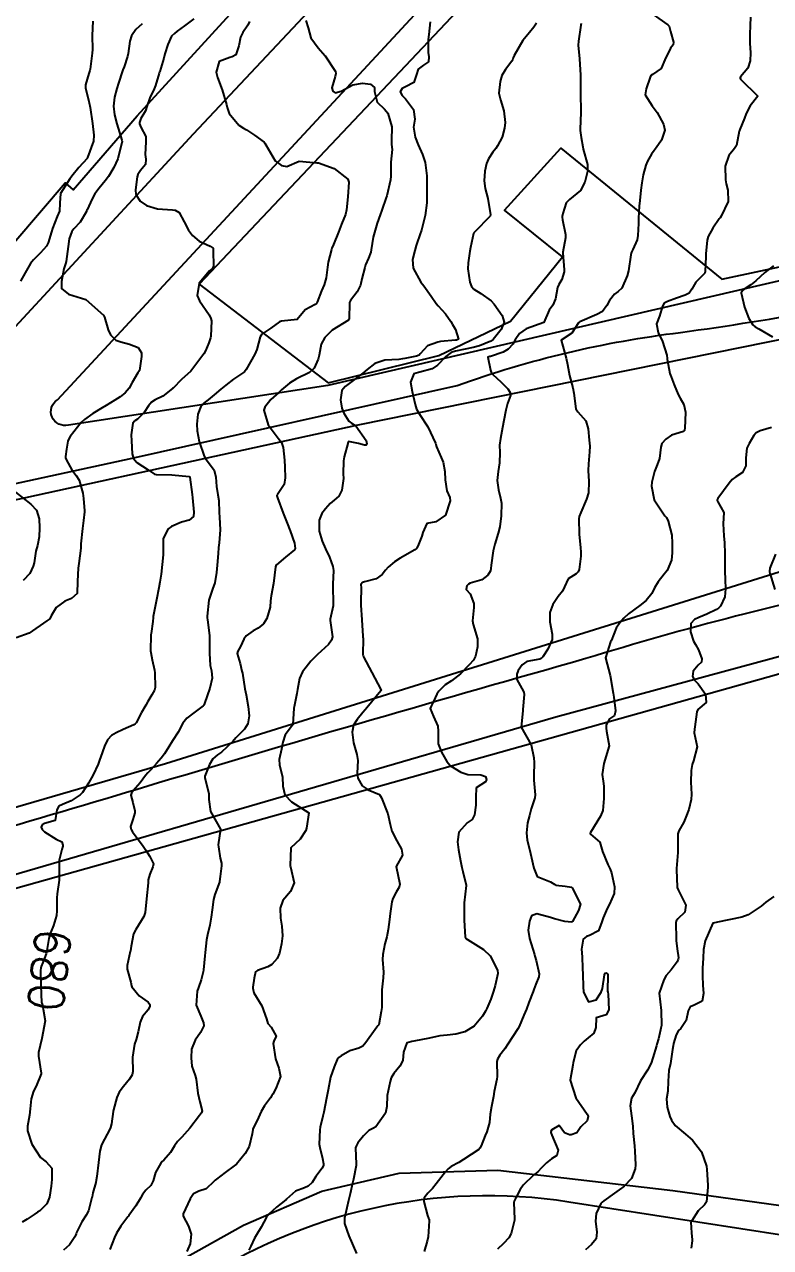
# Model space of a CAD drawing. Header units: metres. Extents: x 292545 to 299085, y 7450245 to 7463078.
# Drawn here: x 296044.1 to 296128.8, y 7457327.4 to 7457466.3 of the extents above; entities that cross this region are included whole.
import ezdxf
from ezdxf.enums import TextEntityAlignment as Align

# ---------------------------------------------------------------- set-up
doc = ezdxf.new("R2010")
doc.units = ezdxf.units.M
for name, color, linetype in [('Cotas', 45, 'Continuous'), ('Curvas de Nivel 1m', 11, 'Continuous'), ('Curvas de Nivel 5m', 15, 'Continuous'), ('Edificações', 30, 'Continuous'), ('Vias Primárias', 230, 'Continuous')]:
    doc.layers.add(name, color=color, linetype=linetype)
doc.styles.add('Style-STANDARD', font='STANDARD.shx')

msp = doc.modelspace()

# ---------------------------------------------------------------- linework, layer by layer
at = {"layer": 'Curvas de Nivel 1m', "flags": 128}
for points, elevation in [([(296057.48, 7457466.37), (296056.75, 7457465.73), (296056.26, 7457465.01), (296056.08, 7457464.39), (296055.9, 7457463.02), (296055.81, 7457462.65), (296055.43, 7457461.5), (296055.31, 7457461.14), (296055.27, 7457461.02), (296054.81, 7457459.62), (296054.62, 7457459.03), (296054.35, 7457458.06), (296054.25, 7457457.03), (296054.36, 7457456.03), (296054.62, 7457455.03), (296055.18, 7457453.17), (296055.2, 7457453.02), (296055.18, 7457452.89), (296054.74, 7457451.03), (296054.28, 7457450.04), (296053.65, 7457449.04), (296053.27, 7457448.53), (296052.59, 7457447.73), (296052.11, 7457447.06), (296051.82, 7457446.49), (296051.23, 7457445.25), (296051.18, 7457445.12), (296051.16, 7457445.07), (296050.44, 7457443.86), (296049.74, 7457443.08), (296049.5, 7457442.78), (296049.19, 7457441.95), (296049.07, 7457441.09), (296048.86, 7457439.4), (296048.77, 7457439.1), (296048.6, 7457438.55), (296048.34, 7457437.1), (296048.33, 7457436.3), (296049.12, 7457435.66), (296051.11, 7457435.07), (296053.09, 7457433.3), (296053.22, 7457433.05), (296053.64, 7457431.62), (296053.89, 7457431.04), (296054.49, 7457430.46), (296055.06, 7457430.27), (296056.05, 7457430.01), (296057.05, 7457429.62), (296057.43, 7457429), (296057.43, 7457428.61), (296057.17, 7457427), (296057.12, 7457426.89), (296057.01, 7457426.73), (296056.36, 7457425.64), (296056.01, 7457425.01), (296055.54, 7457424.46), (296054.98, 7457424.01), (296054.37, 7457423.63), (296053.41, 7457423.04), (296052.96, 7457422.77), (296051.9, 7457422.11), (296050.95, 7457421.43), (296050.55, 7457421.08), (296049.33, 7457419.5), (296049.1, 7457419.1), (296049.05, 7457418.97), (296048.91, 7457418.05), (296048.78, 7457417.22), (296048.78, 7457417.1), (296048.89, 7457416.82), (296049.51, 7457415.72), (296049.98, 7457415.08), (296050.32, 7457414.53), (296050.76, 7457413.07), (296050.84, 7457412.47), (296050.96, 7457411.07), (296050.96, 7457410.93), (296050.81, 7457409.96), (296050.7, 7457409.07), (296050.53, 7457407.32), (296050.52, 7457407.07), (296050.51, 7457406.82), (296050.31, 7457405.08), (296050.23, 7457404.56), (296050.16, 7457403.08), (296050.1, 7457401.69), (296049.48, 7457401.09), (296048.7, 7457400.8), (296047.73, 7457400.07), (296047.16, 7457399.12), (296046.99, 7457398.81), (296046.68, 7457398.55), (296044.66, 7457397.15), (296043.18, 7457396.64)], 681), ([(296051.87, 7457466.68), (296051.83, 7457465.06), (296051.84, 7457463.46), (296051.82, 7457463.06), (296051.57, 7457461.21), (296051.53, 7457461.07), (296051.51, 7457460.98), (296051.42, 7457460.72), (296051.04, 7457459.43), (296051.05, 7457459.07), (296051.38, 7457457.73), (296051.52, 7457457.21), (296051.54, 7457457.07), (296051.58, 7457456.86), (296051.86, 7457455.06), (296052, 7457453.73), (296051.98, 7457453.06), (296051.3, 7457451.2), (296051.26, 7457451.11), (296051.23, 7457451.07), (296050.3, 7457450.07), (296049.52, 7457449.09), (296049.41, 7457448.95), (296049.27, 7457448.79), (296048.21, 7457447.11), (296048.15, 7457446.02), (296048.09, 7457445.11), (296047.83, 7457444.5), (296047.32, 7457443.12), (296047.2, 7457442.74), (296046.8, 7457441.51), (296046.61, 7457441.13), (296045.95, 7457440.35), (296045.17, 7457439.57), (296044.95, 7457439.35), (296044.82, 7457439.14), (296044.22, 7457438.08), (296043.68, 7457437.16)], 682), ([(296069.68, 7457466.66), (296069.48, 7457466.22), (296068.92, 7457465.41), (296068.66, 7457464.86), (296068.45, 7457463.87), (296068.12, 7457462.87), (296067.71, 7457462.61), (296067.44, 7457462.57), (296066.22, 7457462.1), (296065.88, 7457460.9), (296066.04, 7457460.27), (296066.58, 7457458.89), (296067.05, 7457457.21), (296067.12, 7457456.88), (296067.36, 7457456.21), (296068.48, 7457454.86), (296069.01, 7457454.52), (296069.34, 7457454.34), (296070.23, 7457453.74), (296071.32, 7457452.93), (296071.41, 7457452.83), (296071.53, 7457452.62), (296072.59, 7457450.82), (296073.29, 7457450.28), (296073.91, 7457450.18), (296075.3, 7457450.78), (296077.3, 7457450.6), (296077.49, 7457450.57), (296079.29, 7457449.93), (296080.84, 7457448.72), (296080.96, 7457448.4), (296080.85, 7457446.72), (296080.7, 7457445.25), (296080.56, 7457444.72), (296080.12, 7457443.63), (296079.77, 7457442.73), (296079.19, 7457441.33), (296079.02, 7457440.91), (296078.97, 7457440.74), (296078.6, 7457439.3), (296078.51, 7457438.75), (296078.36, 7457437.53), (296078.13, 7457436.75), (296077.83, 7457436.05), (296077.37, 7457434.76), (296077.27, 7457434.6), (296077.11, 7457434.5), (296075.99, 7457433.89), (296075.08, 7457432.79), (296073.29, 7457432.6), (296073.08, 7457432.53), (296072.09, 7457431.81), (296071.07, 7457431.13), (296070.89, 7457430.83), (296070.5, 7457429.38), (296070.29, 7457428.84), (296069.29, 7457427.13), (296069.11, 7457426.86), (296069.01, 7457426.77), (296067.87, 7457426.01), (296067, 7457425.35), (296066.43, 7457424.89), (296065.65, 7457424.23), (296064.97, 7457423.68), (296064.54, 7457423.34), (296064.14, 7457422.92), (296063.81, 7457422.06), (296063.69, 7457420.92), (296063.73, 7457420.13), (296063.96, 7457418.92), (296064.53, 7457417.28), (296064.74, 7457416.91), (296064.89, 7457416.72), (296065.67, 7457415.68), (296065.85, 7457414.9), (296065.93, 7457413.82), (296066.09, 7457412.89), (296066.18, 7457412.23), (296066.23, 7457410.89), (296066.27, 7457410.34), (296066.33, 7457408.89), (296066.24, 7457407.43), (296066.17, 7457406.89), (296066.1, 7457406.23), (296065.99, 7457404.89), (296065.92, 7457404.07), (296065.74, 7457402.89), (296065.46, 7457402.16), (296065.05, 7457400.9), (296064.88, 7457399.1), (296064.88, 7457398.91), (296064.9, 7457398.68), (296065.13, 7457396.9), (296065.15, 7457395.41), (296065.12, 7457394.9), (296065.22, 7457393.5), (296065.37, 7457392.9), (296065.45, 7457392.04), (296065.18, 7457390.9), (296064.57, 7457389.17), (296064.48, 7457389), (296064.4, 7457388.91), (296063.35, 7457388.12), (296062.55, 7457387.53), (296062.09, 7457386.94), (296061.56, 7457385.91), (296060.95, 7457384.95), (296060.51, 7457384.27), (296060.01, 7457383.45), (296059.65, 7457382.97), (296059.11, 7457382.35), (296058.47, 7457381.65), (296058.14, 7457381.31), (296057.87, 7457380.99), (296057.26, 7457380.18), (296056.45, 7457379.24), (296056.27, 7457379), (296056.22, 7457378.78), (296056.43, 7457377.95), (296056.67, 7457377), (296056.66, 7457376.76), (296056.41, 7457376.02), (296056.18, 7457375.22), (296056.19, 7457375), (296056.24, 7457374.85), (296056.39, 7457374.59), (296057.59, 7457372.99), (296057.9, 7457372.52), (296058.36, 7457371.79), (296058.78, 7457370.98), (296058.7, 7457370.63), (296058.34, 7457369.81), (296058.15, 7457369.15), (296058.15, 7457368.98), (296058.15, 7457368.81), (296057.99, 7457366.98), (296057.84, 7457365.43), (296057.69, 7457364.99), (296056.76, 7457363.51), (296056.51, 7457363.01), (296056.24, 7457361.63), (296056.15, 7457361.1), (296056.13, 7457361.01), (296055.8, 7457359.42), (296055.8, 7457359.01), (296056.19, 7457357.54), (296056.29, 7457357.12), (296056.33, 7457357.01), (296057.16, 7457355.98), (296058.17, 7457355.25), (296058.35, 7457354.98), (296058.35, 7457354.79), (296058.15, 7457354.39), (296057.52, 7457353.61), (296057.25, 7457352.99), (296057.02, 7457351.89), (296056.79, 7457351), (296056.63, 7457350.48), (296056.39, 7457349.01), (296056.42, 7457347.36), (296056.36, 7457347.01), (296056.06, 7457346.5), (296055.38, 7457345.68), (296054.89, 7457345.02), (296054.63, 7457344.43), (296054.25, 7457343.03), (296054.21, 7457342.83), (296054, 7457341.43), (296053.91, 7457341.03), (296053.85, 7457340.89), (296052.89, 7457339.05), (296052.68, 7457338.33), (296052.52, 7457337.05), (296052.34, 7457335.47), (296052.28, 7457335.05), (296052.21, 7457334.76), (296051.9, 7457333.58), (296051.8, 7457333.16), (296051.78, 7457333.06), (296051.38, 7457331.57), (296051.14, 7457331.07), (296050.64, 7457330.3), (296050.04, 7457329.08), (296049.99, 7457328.94), (296049.85, 7457328.61), (296049.22, 7457327.7), (296048.56, 7457327.09)], 679), ([(296076.05, 7457466.77), (296076.32, 7457465.93), (296076.62, 7457464.77), (296077.45, 7457463.66), (296078.25, 7457462.75), (296079.42, 7457460.96), (296079.49, 7457460.74), (296079.41, 7457460.4), (296079.03, 7457459.11), (296079.12, 7457458.74), (296079.39, 7457458.54), (296080.07, 7457458.73), (296081.4, 7457459.43), (296082.49, 7457459.62), (296083.4, 7457459.51), (296083.85, 7457459.14), (296083.87, 7457458.68), (296084.18, 7457457.48), (296085, 7457456.67), (296085.37, 7457456.23), (296085.84, 7457454.66), (296085.8, 7457453.14), (296085.8, 7457452.66), (296085.85, 7457452.12), (296085.7, 7457450.66), (296085.7, 7457449.09), (296085.67, 7457448.66), (296085.25, 7457446.85), (296085.22, 7457446.71), (296085.2, 7457446.67), (296084.68, 7457445.23), (296084.49, 7457444.68), (296084.17, 7457443.73), (296083.85, 7457442.68), (296083.73, 7457442.15), (296083.5, 7457440.69), (296083.44, 7457440.43), (296083.17, 7457439.76), (296082.86, 7457438.99), (296082.76, 7457438.69), (296082.44, 7457437.4), (296082.28, 7457436.7), (296081.91, 7457435.92), (296081.12, 7457434.95), (296081.01, 7457434.71), (296080.98, 7457432.82), (296080.93, 7457432.71), (296079.07, 7457431.6), (296078.64, 7457431.17), (296078.23, 7457430.75), (296077.79, 7457430.01), (296077.58, 7457428.75), (296077.48, 7457428.3), (296077.02, 7457427.28), (296076.48, 7457426.77), (296075.01, 7457426.06), (296074.22, 7457425.58), (296073.3, 7457424.81), (296073.15, 7457424.65), (296072.99, 7457424.51), (296072.1, 7457423.69), (296071.41, 7457422.83), (296071.31, 7457422.48), (296071.79, 7457420.82), (296072.93, 7457419.32), (296073.3, 7457418.81), (296073.48, 7457418.24), (296073.63, 7457416.8), (296073.67, 7457416.02), (296073.73, 7457414.8), (296073.62, 7457414.05), (296072.84, 7457412.92), (296072.8, 7457412.86), (296072.77, 7457412.81), (296072.78, 7457412.75), (296072.84, 7457412.55), (296073.49, 7457410.8), (296073.94, 7457409.67), (296074.3, 7457408.8), (296074.78, 7457407.39), (296074.84, 7457406.79), (296074.77, 7457406.62), (296073.76, 7457405.8), (296072.75, 7457404.94), (296072.66, 7457404.81), (296072.64, 7457404.7), (296072.4, 7457402.82), (296072.14, 7457401.39), (296072.07, 7457400.82), (296072, 7457400.13), (296071.64, 7457398.83), (296071.28, 7457398.23), (296070.67, 7457397.72), (296070.07, 7457397.44), (296069.29, 7457396.85), (296069.04, 7457396.47), (296068.64, 7457395.66), (296068.36, 7457395.14), (296068.29, 7457394.86), (296068.62, 7457393.73), (296068.82, 7457392.86), (296068.86, 7457392.61), (296069.16, 7457390.85), (296069.28, 7457390.15), (296069.51, 7457388.85), (296069.64, 7457387.76), (296069.49, 7457386.85), (296069.11, 7457386.28), (296068.53, 7457385.68), (296068.13, 7457385.26), (296067.79, 7457384.87), (296066.5, 7457383.66), (296066.05, 7457383.34), (296065.51, 7457382.9), (296065.13, 7457382.25), (296064.6, 7457380.91), (296064.59, 7457380.78), (296065.04, 7457378.9), (296065.05, 7457378.29), (296065.26, 7457376.9), (296066.39, 7457374.89), (296066.13, 7457373.13), (296066.15, 7457372.89), (296066.36, 7457371.62), (296066.49, 7457371.03), (296066.5, 7457370.89), (296066.48, 7457370.75), (296066.33, 7457369.52), (296066.27, 7457368.94), (296066.26, 7457368.89), (296065.74, 7457367.47), (296065.58, 7457366.9), (296065.44, 7457365.75), (296065.33, 7457364.9), (296065.16, 7457364.01), (296064.91, 7457362.9), (296064.8, 7457362.35), (296064.64, 7457360.91), (296064.61, 7457360.52), (296064.46, 7457358.91), (296064.43, 7457358.68), (296064.19, 7457357.79), (296063.89, 7457356.91), (296063.75, 7457356.49), (296063.63, 7457354.92), (296064.14, 7457353.68), (296064.46, 7457352.91), (296064.47, 7457352.56), (296064.12, 7457351.8), (296063.52, 7457350.92), (296063.1, 7457349.92), (296063.04, 7457348.93), (296063.14, 7457347.99), (296063.51, 7457346.92), (296063.63, 7457346.49), (296063.82, 7457344.91), (296064.03, 7457343.95), (296064.3, 7457342.91), (296064.24, 7457342.68), (296064.01, 7457342.38), (296062.91, 7457340.93), (296061.98, 7457339.91), (296061.48, 7457339.44), (296061.15, 7457338.95), (296060.72, 7457338.19), (296059.95, 7457337.32), (296059.75, 7457337.16), (296059.61, 7457336.96), (296059.01, 7457335.89), (296058.72, 7457334.97), (296058.47, 7457334.42), (296057.91, 7457333.89), (296057.51, 7457333.39), (296057.31, 7457333), (296056.76, 7457332.12), (296055.97, 7457331.01), (296055.93, 7457330.95), (296055.87, 7457330.87), (296055.08, 7457329.8), (296054.57, 7457329.02), (296054.34, 7457328.53), (296053.82, 7457327.15)], 678), ([(296090.17, 7457466.61), (296090.02, 7457465.16), (296089.94, 7457464.61), (296089.94, 7457463.11), (296090.03, 7457462.61), (296089.99, 7457462.05), (296089.43, 7457461.7), (296088.82, 7457461.23), (296088.62, 7457460.63), (296088.34, 7457459.7), (296087.4, 7457459.23), (296086.99, 7457459.05), (296086.78, 7457458.65), (296086.99, 7457458.25), (296087.39, 7457457.86), (296088.29, 7457456.63), (296088.44, 7457455.54), (296088.3, 7457454.63), (296088.47, 7457453.49), (296088.81, 7457452.63), (296089.31, 7457451.53), (296089.63, 7457450.61), (296089.8, 7457449.13), (296089.81, 7457448.61), (296089.82, 7457447.17), (296089.82, 7457446.61), (296089.81, 7457446.05), (296089.63, 7457444.61), (296089.21, 7457442.93), (296089.12, 7457442.7), (296089.1, 7457442.62), (296088.6, 7457441.21), (296088.43, 7457440.63), (296088.18, 7457439.61), (296088.24, 7457438.63), (296089.14, 7457437.05), (296089.45, 7457436.62), (296090.29, 7457435.44), (296090.88, 7457434.6), (296091.1, 7457434.33), (296091.92, 7457433.42), (296092.52, 7457432.58), (296092.71, 7457432.21), (296093.07, 7457431.66), (296093.41, 7457430.57), (296093.18, 7457430.45), (296093.06, 7457430.43), (296091.37, 7457430.28), (296091.06, 7457430.23), (296089.87, 7457429.79), (296089.04, 7457428.88), (296088.93, 7457428.73), (296088.62, 7457428.62), (296087.3, 7457428.37), (296087.03, 7457428.31), (296086.62, 7457428.24), (296085.03, 7457428.16), (296083.91, 7457427.8), (296083.02, 7457427.13), (296082.52, 7457426.7), (296081, 7457425.53), (296080.53, 7457425.19), (296080.14, 7457424.73), (296080.02, 7457423.68), (296080.16, 7457422.73), (296080.39, 7457422.15), (296080.95, 7457421.25), (296081.24, 7457421), (296081.73, 7457420.71), (296082.92, 7457419.04), (296083, 7457418.69), (296082.99, 7457418.62), (296082.91, 7457418.53), (296082.74, 7457418.52), (296082.04, 7457418.7), (296080.92, 7457418.95), (296080.85, 7457418.78), (296080.84, 7457418.72), (296080.43, 7457417.2), (296080.34, 7457416.73), (296080.32, 7457415.28), (296080.33, 7457414.73), (296080.17, 7457413.4), (296079.81, 7457412.73), (296079.29, 7457412.29), (296078.83, 7457411.9), (296078.29, 7457411.29), (296077.89, 7457410.75), (296077.58, 7457409.99), (296077.57, 7457408.75), (296077.91, 7457407.63), (296078.3, 7457406.74), (296078.76, 7457405.78), (296079.15, 7457404.74), (296079.2, 7457404.28), (296079.14, 7457402.74), (296079.13, 7457402.32), (296079.18, 7457400.74), (296079.16, 7457400.27), (296078.84, 7457398.74), (296078.83, 7457398.59), (296079.08, 7457396.74), (296079, 7457396.38), (296078.64, 7457395.87), (296077.39, 7457394.76), (296076.63, 7457393.98), (296076.09, 7457393.3), (296075.7, 7457392.78), (296075.36, 7457392.02), (296075.14, 7457390.78), (296075.06, 7457390.31), (296074.74, 7457388.79), (296074.72, 7457388.63), (296074.6, 7457386.79), (296074.58, 7457386.75), (296074.54, 7457386.7), (296073.72, 7457385.6), (296073.44, 7457384.8), (296073.32, 7457383.99), (296073.03, 7457382.8), (296073.07, 7457382.22), (296073.43, 7457380.8), (296073.46, 7457379.8), (296073.7, 7457378.8), (296074.43, 7457378), (296076.42, 7457376.77), (296076.15, 7457375.02), (296076.07, 7457374.77), (296075.41, 7457373.76), (296074.37, 7457372.79), (296074.28, 7457370.79), (296074.29, 7457370.73), (296074.34, 7457370.61), (296074.73, 7457368.79), (296074.31, 7457367.84), (296073.47, 7457366.8), (296073.16, 7457365.94), (296073.18, 7457364.81), (296073.33, 7457363.87), (296073.43, 7457362.8), (296073.32, 7457361.88), (296073.08, 7457360.81), (296072.82, 7457360.21), (296072.21, 7457359.52), (296071.77, 7457359.26), (296070.59, 7457358.84), (296070.36, 7457358.68), (296070.19, 7457357.99), (296070.06, 7457356.96), (296070.06, 7457356.84), (296070.18, 7457356.33), (296071.09, 7457354.83), (296071.6, 7457353.37), (296071.77, 7457352.82), (296072.13, 7457352.42), (296072.69, 7457351.38), (296072.43, 7457350.82), (296072.37, 7457350.55), (296072.63, 7457348.81), (296073.02, 7457347.75), (296073.2, 7457346.8), (296072.68, 7457345.45), (296072.31, 7457344.82), (296072.21, 7457344.65), (296072.04, 7457344.4), (296071.36, 7457343.49), (296071, 7457342.83), (296070.68, 7457342.16), (296070.06, 7457340.84), (296070.04, 7457340.79), (296069.98, 7457340.28), (296069.62, 7457338.85), (296069.17, 7457338.06), (296068.18, 7457336.87), (296067.94, 7457336.66), (296066.91, 7457335.9), (296065.93, 7457335.15), (296065.78, 7457335.04), (296065.64, 7457334.89), (296064.76, 7457334.05), (296063.91, 7457333.8), (296063.33, 7457333.49), (296062.92, 7457332.92), (296062.14, 7457331.2), (296062.14, 7457330.94), (296062.73, 7457329.8), (296063.04, 7457328.92), (296062.94, 7457327.82), (296062.54, 7457326.93)], 677), ([(296102.27, 7457466.46), (296101.96, 7457465.98), (296101.47, 7457465.4), (296100.72, 7457464.48), (296099.73, 7457462.78), (296099.62, 7457462.5), (296099.57, 7457462.37), (296099.44, 7457462.15), (296098.75, 7457461.18), (296098.32, 7457460.51), (296098.11, 7457459.81), (296097.99, 7457458.51), (296098.15, 7457457.74), (296098.55, 7457456.51), (296098.69, 7457455.17), (296098.62, 7457454.51), (296098.35, 7457453.5), (296097.83, 7457452.51), (296097.62, 7457452.21), (296097.31, 7457451.8), (296096.79, 7457451.04), (296096.56, 7457450.53), (296096.38, 7457449.63), (296096.31, 7457448.53), (296096.41, 7457447.68), (296096.71, 7457446.53), (296097.05, 7457444.7), (296096.99, 7457444.52), (296095.2, 7457442.72), (296095.14, 7457442.62), (296095.11, 7457442.55), (296094.77, 7457440.97), (296094.69, 7457440.55), (296094.49, 7457439.23), (296094.46, 7457438.56), (296094.67, 7457437.02), (296094.86, 7457436.55), (296095.13, 7457436.24), (296095.93, 7457435.73), (296097.11, 7457434.9), (296097.46, 7457434.52), (296098.35, 7457433.25), (296098.6, 7457432.5), (296098.23, 7457431.67), (296097.33, 7457430.53), (296097.19, 7457430.4), (296097.06, 7457430.32), (296095.79, 7457429.81), (296095.05, 7457429.63), (296094.17, 7457429.44), (296093.04, 7457429.19), (296092.58, 7457429.04), (296091.96, 7457428.59), (296091.02, 7457427.59), (296090.42, 7457427.2), (296089.01, 7457426.82), (296088.85, 7457426.79), (296088.34, 7457426.63), (296087.96, 7457425.67), (296088.14, 7457424.63), (296088.47, 7457423.13), (296088.63, 7457422.62), (296088.96, 7457422.04), (296089.9, 7457420.61), (296090.79, 7457418.73), (296090.83, 7457418.6), (296090.91, 7457418.33), (296091.42, 7457417.12), (296091.67, 7457416.59), (296091.84, 7457415.54), (296091.89, 7457414.58), (296092.09, 7457413.35), (296092.41, 7457412.58), (296092.47, 7457412.2), (296091.92, 7457410.58), (296090.82, 7457409.82), (296089.81, 7457409.61), (296089.35, 7457408.61), (296089.24, 7457408.17), (296088.78, 7457407.03), (296088.63, 7457406.77), (296088.44, 7457406.62), (296086.76, 7457405.67), (296086.15, 7457405.26), (296085.43, 7457404.66), (296085.11, 7457404.31), (296084.74, 7457403.83), (296084.06, 7457403.35), (296082.73, 7457402.98), (296082.51, 7457402.91), (296082.32, 7457402.7), (296082.35, 7457402.33), (296082.31, 7457400.7), (296082.33, 7457400.33), (296082.42, 7457398.69), (296082.53, 7457396.82), (296082.55, 7457396.69), (296082.56, 7457396.6), (296082.55, 7457394.69), (296082.57, 7457394.62), (296082.63, 7457394.48), (296083.57, 7457392.68), (296084.58, 7457390.76), (296084.63, 7457390.67), (296084.62, 7457390.64), (296084.58, 7457390.6), (296082.99, 7457388.69), (296082.8, 7457388.45), (296082.55, 7457388.14), (296081.89, 7457387.36), (296081.47, 7457386.71), (296081.32, 7457385.92), (296081.46, 7457384.71), (296081.84, 7457383.37), (296081.97, 7457382.71), (296081.9, 7457381.28), (296081.96, 7457380.71), (296082.45, 7457379.82), (296083.14, 7457379.38), (296084.44, 7457378.85), (296084.56, 7457378.67), (296084.66, 7457378.45), (296085.37, 7457376.66), (296085.63, 7457375.43), (296085.83, 7457374.66), (296086.38, 7457373.58), (296086.92, 7457372.64), (296087.05, 7457371.96), (296086.34, 7457370.65), (296086.72, 7457368.65), (296086.65, 7457368.31), (296086.31, 7457367.76), (296085.93, 7457367.03), (296085.83, 7457366.65), (296085.63, 7457365.31), (296085.55, 7457364.66), (296085.43, 7457363.49), (296085.27, 7457362.66), (296085.04, 7457361.86), (296084.79, 7457360.66), (296084.78, 7457360.11), (296084.89, 7457358.66), (296084.85, 7457358.01), (296084.7, 7457356.66), (296084.69, 7457356.15), (296084.7, 7457354.66), (296084.63, 7457354.18), (296084.34, 7457352.67), (296084.25, 7457352.55), (296084.13, 7457352.43), (296082.88, 7457350.69), (296082.55, 7457350.26), (296082.1, 7457350.03), (296081.07, 7457349.74), (296080.09, 7457349.17), (296079.83, 7457348.98), (296079.61, 7457348.73), (296079.27, 7457347.92), (296078.88, 7457346.74), (296078.59, 7457345.28), (296078.5, 7457344.74), (296078.43, 7457344.35), (296078.12, 7457342.75), (296078.01, 7457342.3), (296077.7, 7457341.05), (296077.66, 7457340.75), (296077.6, 7457339.12), (296077.64, 7457338.75), (296077.95, 7457337.49), (296078.09, 7457336.89), (296078.09, 7457336.75), (296077.94, 7457336.41), (296077.21, 7457335.47), (296076.79, 7457334.76), (296076.34, 7457334.34), (296075.91, 7457334.17), (296074.9, 7457333.79), (296073.89, 7457332.87), (296073.86, 7457332.83), (296073.8, 7457332.8), (296072.73, 7457331.96), (296071.88, 7457331.16), (296071.72, 7457330.98), (296071.62, 7457330.82), (296071.01, 7457329.68), (296070.45, 7457328.83), (296070.23, 7457328.45), (296069.83, 7457327.53), (296069.6, 7457327.07)], 676), ([(296115.5, 7457467.44), (296117.16, 7457466.28), (296117.32, 7457466.12), (296117.48, 7457465.5), (296117.82, 7457464.28), (296117.75, 7457463.98), (296117.46, 7457463.63), (296116.83, 7457462.29), (296116.41, 7457461.31), (296115.42, 7457460.62), (296115.23, 7457460.5), (296115.14, 7457460.31), (296114.72, 7457459), (296114.58, 7457458.32), (296115.37, 7457457.06), (296115.94, 7457456.3), (296116.66, 7457454.98), (296116.81, 7457454.3), (296116.46, 7457453.17), (296115.85, 7457452.3), (296115.62, 7457452), (296115.31, 7457451.57), (296114.84, 7457450.78), (296114.67, 7457450.32), (296114.38, 7457449.22), (296114.2, 7457448.32), (296114.1, 7457447.48), (296114, 7457446.32), (296113.91, 7457445.65), (296113.83, 7457444.32), (296113.83, 7457443.71), (296113.77, 7457442.32), (296113.68, 7457441.84), (296113.18, 7457440.73), (296113.05, 7457440.46), (296113.01, 7457440.33), (296112.98, 7457440.14), (296112.69, 7457438.34), (296112.55, 7457437.74), (296111.94, 7457436.35), (296111.51, 7457435.97), (296111.12, 7457435.69), (296110.53, 7457434.95), (296110.25, 7457434.37), (296109.75, 7457433.72), (296109.09, 7457433.36), (296107.18, 7457432.51), (296107.08, 7457432.46), (296107.05, 7457432.45), (296107.01, 7457432.41), (296106.26, 7457431.23), (296105.06, 7457430.43), (296105.64, 7457428.42), (296105.78, 7457427.67), (296105.99, 7457426.42), (296106.38, 7457425.03), (296106.51, 7457424.41), (296106.72, 7457422.66), (296106.86, 7457422.41), (296106.96, 7457422.3), (296107.84, 7457421.28), (296108.11, 7457420.39), (296108.23, 7457419.08), (296108.29, 7457418.39), (296108.28, 7457417.76), (296108.15, 7457416.39), (296108.12, 7457415.63), (296108.18, 7457414.39), (296108.14, 7457413.11), (296107.93, 7457412.39), (296107.29, 7457410.87), (296107.1, 7457410.41), (296107.06, 7457410.17), (296107.11, 7457408.41), (296107.23, 7457406.86), (296107.27, 7457406.41), (296107.27, 7457405.9), (296107.11, 7457404.41), (296107, 7457404.15), (296106.75, 7457403.89), (296105.84, 7457403.32), (296105.42, 7457402.42), (296105.2, 7457401.94), (296104.71, 7457401.33), (296104.11, 7457400.44), (296103.76, 7457399.51), (296103.77, 7457398.44), (296104.05, 7457397.05), (296104.03, 7457396.44), (296103.55, 7457395.35), (296102.96, 7457394.46), (296102.79, 7457394.29), (296102.63, 7457394.23), (296101.16, 7457393.94), (296100.62, 7457393.58), (296100.19, 7457392.91), (296100.02, 7457392.49), (296100.02, 7457391.91), (296100.59, 7457390.89), (296100.81, 7457390.48), (296100.85, 7457390.21), (296100.7, 7457388.48), (296100.69, 7457388.35), (296100.53, 7457386.48), (296101.64, 7457384.47), (296101.96, 7457383), (296101.97, 7457382.47), (296101.94, 7457380.99), (296101.94, 7457380.47), (296102.1, 7457378.81), (296102.08, 7457378.46), (296101.66, 7457377.23), (296101.44, 7457376.47), (296101.24, 7457375.64), (296101.1, 7457374.47), (296101.2, 7457373.66), (296101.5, 7457372.47), (296101.85, 7457370.97), (296101.94, 7457370.46), (296102.33, 7457369.54), (296103.85, 7457368.92), (296104.32, 7457368.61), (296104.45, 7457368.56), (296105.51, 7457368.42), (296106.22, 7457368.31), (296106.32, 7457368.23), (296107.23, 7457366.4), (296107.01, 7457365.68), (296106.34, 7457364.41), (296106.31, 7457364.38), (296106.27, 7457364.36), (296106.21, 7457364.35), (296105.47, 7457364.42), (296104.28, 7457364.72), (296103.86, 7457364.86), (296102.29, 7457365.27), (296101.68, 7457365.07), (296101.45, 7457364.47), (296101.29, 7457363.45), (296101.44, 7457362.47), (296102.01, 7457360.67), (296102.08, 7457360.46), (296102.22, 7457359.99), (296102.56, 7457358.46), (296102.53, 7457358.13), (296102.19, 7457357.29), (296101.96, 7457356.69), (296101.87, 7457356.46), (296101.4, 7457355.23), (296101.11, 7457354.47), (296100.83, 7457353.79), (296100.28, 7457352.48), (296100.13, 7457352.22), (296099, 7457350.5), (296098.64, 7457349.97), (296098.09, 7457349.23), (296097.82, 7457348.78), (296097.76, 7457348.51), (296097.78, 7457346.8), (296097.75, 7457346.51), (296097.45, 7457345.1), (296097.37, 7457344.52), (296097.14, 7457343.4), (296097.01, 7457342.52), (296096.93, 7457341.6), (296096.61, 7457340.52), (296096.43, 7457340.09), (296095.97, 7457338.93), (296095.83, 7457338.66), (296095.7, 7457338.53), (296093.95, 7457337.38), (296093.45, 7457337.06), (296092.57, 7457336.57), (296092.21, 7457336.31), (296091.94, 7457335.97), (296090.87, 7457334.6), (296090.43, 7457334.09), (296089.91, 7457333.55), (296089.5, 7457333.01), (296089.45, 7457332.61), (296089.88, 7457331.03), (296090, 7457330.73), (296090.05, 7457330.61), (296090.05, 7457330.43), (296089.94, 7457328.61), (296089.84, 7457328.12), (296089.51, 7457326.93)], 674), ([(296126.53, 7457467.14), (296126.52, 7457466.18), (296126.46, 7457465.19), (296126.46, 7457464.18), (296126.53, 7457463.09), (296126.5, 7457462.18), (296126.24, 7457461.36), (296125.41, 7457460.36), (296125.36, 7457460.24), (296125.37, 7457460.19), (296125.41, 7457460.1), (296127.39, 7457458.17), (296126.5, 7457457.05), (296126.06, 7457456.18), (296125.87, 7457455.68), (296125.34, 7457454.39), (296125.28, 7457454.25), (296125.27, 7457454.19), (296124.95, 7457452.57), (296124.73, 7457452.2), (296124.1, 7457451.42), (296123.66, 7457450.21), (296123.71, 7457448.65), (296123.8, 7457448.21), (296123.98, 7457447.5), (296124.02, 7457446.21), (296123.23, 7457444.53), (296123.09, 7457444.35), (296122.99, 7457444.22), (296122.27, 7457443.17), (296121.74, 7457442.23), (296121.62, 7457441.81), (296121.47, 7457440.24), (296121.46, 7457439.95), (296121.41, 7457438.24), (296121.35, 7457438.04), (296121.15, 7457437.84), (296120.35, 7457437.04), (296119.9, 7457436.25), (296119.58, 7457435.8), (296119.12, 7457435.55), (296118.16, 7457435.23), (296117.11, 7457434.85), (296116.76, 7457434.64), (296116.57, 7457434.3), (296116.22, 7457433.17), (296115.88, 7457432.3), (296116.05, 7457431.32), (296116.56, 7457430.3), (296117.04, 7457428.76), (296117.09, 7457428.35), (296117.1, 7457428.29), (296117.4, 7457426.67), (296117.53, 7457426.28), (296117.9, 7457425.37), (296118.33, 7457424.27), (296118.57, 7457423.85), (296118.97, 7457423.14), (296119.16, 7457422.26), (296119.1, 7457420.42), (296119.07, 7457420.27), (296119.04, 7457420.17), (296118.94, 7457420.09), (296117.57, 7457419.65), (296116.93, 7457419.22), (296116.5, 7457418.72), (296116.36, 7457418.3), (296116.2, 7457416.99), (296115.95, 7457416.3), (296115.65, 7457415.53), (296115.36, 7457414.31), (296115.3, 7457413.88), (296115.63, 7457412.3), (296116.83, 7457410.5), (296117, 7457410.29), (296117.21, 7457409.9), (296117.62, 7457408.28), (296117.66, 7457407.4), (296117.65, 7457406.28), (296117.58, 7457405.47), (296117.09, 7457404.29), (296116.94, 7457404.09), (296116.75, 7457403.86), (296116.05, 7457402.98), (296115.66, 7457402.3), (296115.35, 7457401.67), (296114.71, 7457400.88), (296113.97, 7457400.32), (296112.69, 7457399.36), (296112.17, 7457398.87), (296111.72, 7457398.35), (296111.31, 7457397.72), (296110.77, 7457396.36), (296110.72, 7457396.29), (296110.65, 7457396.2), (296110.1, 7457394.37), (296110.6, 7457392.36), (296110.95, 7457390.36), (296111.05, 7457389.88), (296111.21, 7457388.35), (296111.09, 7457387.82), (296110.55, 7457387.45), (296110.15, 7457386.75), (296110.17, 7457386.37), (296110.21, 7457386.05), (296110.51, 7457384.36), (296109.89, 7457382.37), (296109.72, 7457381.13), (296109.81, 7457380.37), (296109.89, 7457379.8), (296109.91, 7457378.37), (296109.77, 7457377.03), (296109.53, 7457376.37), (296108.39, 7457374.51), (296108.35, 7457374.44), (296108.34, 7457374.39), (296108.39, 7457374.34), (296109.45, 7457373.44), (296109.76, 7457372.37), (296110.35, 7457370.9), (296110.63, 7457370.36), (296110.76, 7457369.94), (296111.09, 7457368.35), (296111.08, 7457367.58), (296110.55, 7457366.37), (296110.29, 7457365.89), (296109.81, 7457364.85), (296109.68, 7457364.38), (296109.28, 7457363.36), (296108.26, 7457362.82), (296107.94, 7457362.71), (296107.55, 7457362.4), (296107.35, 7457361.28), (296107.43, 7457360.4), (296107.47, 7457359.13), (296107.5, 7457358.4), (296107.56, 7457357.03), (296107.6, 7457356.4), (296108.17, 7457355.3), (296109.02, 7457355.53), (296109.61, 7457356.38), (296109.76, 7457356.81), (296109.96, 7457358.37), (296110.04, 7457358.54), (296110.2, 7457358.57), (296110.33, 7457358.49), (296110.35, 7457358.37), (296110.33, 7457356.52), (296110.35, 7457356.37), (296110.38, 7457356.17), (296110.45, 7457354.37), (296110.15, 7457353.81), (296109.04, 7457353.48), (296108.99, 7457352.38), (296108.78, 7457351.73), (296108.12, 7457351.21), (296107.66, 7457350.84), (296107.23, 7457350.4), (296106.77, 7457349.73), (296106.43, 7457348.41), (296106.39, 7457348.09), (296106.06, 7457346.41), (296106.7, 7457344.4), (296108.01, 7457342.52), (296108.09, 7457342.39), (296108.13, 7457342.27), (296108.01, 7457341.76), (296107.3, 7457341.1), (296106.82, 7457340.4), (296106.2, 7457340.2), (296105.99, 7457340.19), (296105.44, 7457340.42), (296104.82, 7457341.25), (296104, 7457340.75), (296103.89, 7457340.55), (296103.88, 7457340.44), (296103.99, 7457340.16), (296104.7, 7457338.43), (296104.56, 7457337.83), (296103.95, 7457337.44), (296103.38, 7457337.02), (296102.84, 7457336.45), (296102.4, 7457335.99), (296101.93, 7457335.6), (296100.74, 7457334.48), (296100.41, 7457333.99), (296099.9, 7457333.01), (296099.73, 7457332.66), (296099.68, 7457332.49), (296099.77, 7457330.59), (296099.77, 7457330.49), (296099.38, 7457328.97), (296099.13, 7457328.5), (296098.51, 7457327.83), (296097.83, 7457327.18)], 673), ([(296129.16, 7457438.9), (296128.18, 7457438.15), (296127.14, 7457437.2), (296126.57, 7457436.74), (296125.71, 7457436.18), (296125.49, 7457435.82), (296125.85, 7457434.18), (296126.37, 7457432.89), (296126.82, 7457432.17), (296127.08, 7457431.96), (296127.51, 7457431.73), (296129.06, 7457430.84)], 672), ([(296128.95, 7457420.54), (296127.63, 7457420.16), (296127.18, 7457419.92), (296126.93, 7457419.63), (296126.4, 7457418.7), (296126.15, 7457418.18), (296126.01, 7457417.07), (296126.01, 7457416.18), (296125.65, 7457415.41), (296124.87, 7457414.93), (296124.45, 7457414.61), (296124.11, 7457414.2), (296122.85, 7457412.47), (296122.76, 7457412.31), (296122.77, 7457412.22), (296122.84, 7457412.1), (296123.51, 7457410.89), (296123.49, 7457410.21), (296123.45, 7457409.58), (296123.53, 7457408.21), (296123.58, 7457407.41), (296123.64, 7457406.21), (296123.65, 7457405.33), (296123.65, 7457404.21), (296123.68, 7457403.27), (296123.71, 7457402.21), (296123.62, 7457401.31), (296123.13, 7457400.22), (296122.91, 7457400), (296122.7, 7457399.87), (296121.6, 7457399.33), (296120.68, 7457398.95), (296120.19, 7457398.73), (296119.78, 7457398.25), (296119.73, 7457397.32), (296120.09, 7457396.25), (296120.29, 7457395.89), (296120.64, 7457395.26), (296121.01, 7457394.24), (296120.97, 7457393.89), (296120.62, 7457393.53), (296120.02, 7457392.84), (296119.96, 7457392.25), (296120.19, 7457391.84), (296120.59, 7457391.4), (296121.43, 7457390.23), (296121.53, 7457389.28), (296120.57, 7457388.49), (296120.47, 7457388.24), (296120.24, 7457386.54), (296120.18, 7457386.25), (296120.15, 7457385.86), (296120.51, 7457384.24), (296120.06, 7457382.68), (296119.93, 7457382.25), (296119.81, 7457381.58), (296119.76, 7457380.26), (296119.84, 7457378.87), (296119.83, 7457378.26), (296119.54, 7457377.14), (296119.19, 7457376.26), (296118.97, 7457375.7), (296118.4, 7457374.71), (296118.29, 7457374.37), (296118.28, 7457374.27), (296118.3, 7457372.34), (296118.3, 7457372.27), (296118.16, 7457370.45), (296118.16, 7457370.27), (296118.22, 7457368.37), (296118.23, 7457368.27), (296118.32, 7457368.01), (296119.21, 7457366.26), (296119.08, 7457365.46), (296118.28, 7457364.71), (296118.1, 7457364.45), (296118.06, 7457364.27), (296118.09, 7457362.43), (296118.11, 7457362.27), (296118.24, 7457361.3), (296118.36, 7457360.27), (296118.35, 7457360.14), (296118.22, 7457359.84), (296117.56, 7457358.93), (296116.99, 7457358.28), (296116.69, 7457357.79), (296116.18, 7457356.29), (296116.39, 7457354.3), (296116.44, 7457352.6), (296116.37, 7457352.3), (296116.32, 7457352.11), (296116.11, 7457351.07), (296115.93, 7457350.47), (296115.86, 7457350.3), (296115.46, 7457348.94), (296115.28, 7457348.31), (296114.87, 7457347.52), (296114.06, 7457346.32), (296113.4, 7457344.97), (296113.04, 7457344.33), (296112.9, 7457343.46), (296113.04, 7457342.33), (296113.18, 7457341.15), (296113.24, 7457340.33), (296113.37, 7457338.93), (296113.43, 7457338.33), (296113.49, 7457336.78), (296113.44, 7457336.32), (296113.04, 7457335.22), (296112.2, 7457334.34), (296112.03, 7457334.22), (296111.91, 7457334.12), (296111.1, 7457333.55), (296109.9, 7457332.68), (296109.72, 7457332.54), (296109.54, 7457332.37), (296109.03, 7457331.23), (296108.97, 7457330.38), (296109.1, 7457329.13), (296109.01, 7457328.38), (296108.5, 7457327.72), (296107.83, 7457327.12)], 672), ([(296043.11, 7457413.17), (296044.83, 7457411.83), (296045.5, 7457411.13), (296045.8, 7457410.15), (296045.85, 7457409.13), (296045.81, 7457408.11), (296045.6, 7457407.13), (296045.43, 7457406.47), (296045.21, 7457405.14), (296045.13, 7457404.76), (296044.74, 7457403.93), (296043.97, 7457403.15)], 682), ([(296129.37, 7457406.14), (296128.76, 7457404.55), (296128.71, 7457404.2), (296128.71, 7457404.15), (296128.75, 7457403.97), (296129.3, 7457402.14)], 671), ([(296129.2, 7457367.25), (296128.3, 7457366.6), (296127.75, 7457366.16), (296126.28, 7457365.17), (296125.57, 7457364.89), (296124.28, 7457364.64), (296123.91, 7457364.57), (296122.27, 7457364.22), (296121.41, 7457362.23), (296121.23, 7457361.24), (296121.18, 7457360.24), (296121.1, 7457359.13), (296121.09, 7457358.24), (296121.14, 7457357.18), (296121.23, 7457356.23), (296121.06, 7457355.35), (296120.16, 7457354.9), (296119.7, 7457354.71), (296119.47, 7457354.26), (296119.23, 7457353.17), (296118.63, 7457352.26), (296118.38, 7457352.02), (296118.12, 7457351.55), (296117.81, 7457350.57), (296117.76, 7457350.28), (296117.71, 7457349.89), (296117.47, 7457348.28), (296117.29, 7457347.5), (296117.2, 7457346.28), (296117.17, 7457345.16), (296117.01, 7457344.29), (296117.07, 7457343.33), (296117.39, 7457342.28), (296117.57, 7457341.84), (296118, 7457341.23), (296119.17, 7457340.26), (296119.98, 7457339.56), (296120.99, 7457338.24), (296121.54, 7457336.64), (296121.6, 7457336.23), (296121.7, 7457334.45), (296121.7, 7457334.23), (296121.55, 7457332.58), (296121.31, 7457332.24), (296120.59, 7457331.54), (296119.87, 7457330.4), (296119.81, 7457330.31), (296119.77, 7457330.25), (296119.86, 7457329.07), (296119.93, 7457328.25), (296119.93, 7457328.16), (296119.83, 7457327.3)], 671)]:
    msp.add_lwpolyline(points, dxfattribs=dict(at, elevation=elevation))
at = {"layer": 'Curvas de Nivel 5m', "flags": 128}
for points, elevation in [([(296063.34, 7457466.93), (296062.29, 7457466.14), (296061.47, 7457465.53), (296061.14, 7457465.28), (296060.83, 7457464.96), (296060.39, 7457464.03), (296060.07, 7457462.96), (296059.94, 7457462.46), (296059.49, 7457460.97), (296059.47, 7457460.92), (296059.42, 7457460.76), (296059, 7457459.38), (296058.84, 7457458.98), (296058.37, 7457457.98), (296058.02, 7457456.99), (296057.85, 7457456.51), (296057.35, 7457455.64), (296057.19, 7457455.16), (296057.2, 7457455), (296057.34, 7457454.63), (296057.91, 7457453.58), (296057.91, 7457452.99), (296057.84, 7457451.52), (296057.9, 7457450.99), (296057.88, 7457450.41), (296057.28, 7457449.7), (296057, 7457449.28), (296056.91, 7457449), (296056.73, 7457447.53), (296056.75, 7457447.01), (296057.25, 7457446.22), (296057.99, 7457445.74), (296059.24, 7457445.37), (296060.93, 7457445.26), (296061.24, 7457445.22), (296061.67, 7457444.95), (296062.26, 7457443.9), (296062.76, 7457442.93), (296063.2, 7457442.35), (296063.97, 7457441.7), (296065.19, 7457441.13), (296065.53, 7457440.9), (296065.53, 7457440.54), (296065.57, 7457438.9), (296065.46, 7457438.59), (296065.15, 7457438.31), (296063.96, 7457436.92), (296063.73, 7457435.53), (296064, 7457434.92), (296065.09, 7457433.31), (296065.29, 7457432.9), (296065.34, 7457432.63), (296065.28, 7457430.9), (296065.25, 7457430.71), (296065.05, 7457430.15), (296064.69, 7457429.25), (296064.49, 7457428.91), (296063.01, 7457426.93), (296061.96, 7457425.98), (296060.99, 7457425), (296060.94, 7457424.95), (296059.85, 7457424.1), (296058.97, 7457423.67), (296058.54, 7457423.41), (296058.19, 7457422.99), (296057.72, 7457422.23), (296056.95, 7457421.48), (296056.67, 7457421.27), (296056.43, 7457421.01), (296056.24, 7457419.7), (296056.26, 7457419.01), (296056.36, 7457417.54), (296056.5, 7457417), (296056.89, 7457416.54), (296058.15, 7457415.71), (296058.88, 7457415.23), (296059.08, 7457415.19), (296060.87, 7457415.16), (296062.84, 7457414.97), (296062.87, 7457414.95), (296062.89, 7457414.93), (296062.91, 7457414.89), (296063.18, 7457412.93), (296063.22, 7457412.55), (296063.35, 7457410.92), (296063.33, 7457410.41), (296062.81, 7457409.99), (296061.97, 7457409.78), (296060.81, 7457409.27), (296060.42, 7457408.96), (296059.88, 7457407.87), (296059.86, 7457406.96), (296059.87, 7457406.07), (296059.77, 7457404.96), (296059.64, 7457403.86), (296059.5, 7457402.97), (296059.38, 7457402.32), (296059.1, 7457400.97), (296058.75, 7457399.05), (296058.74, 7457398.98), (296058.73, 7457398.93), (296058.68, 7457398.48), (296058.5, 7457397.14), (296058.49, 7457396.98), (296058.44, 7457395.17), (296058.46, 7457394.98), (296058.62, 7457394.13), (296058.88, 7457392.98), (296058.92, 7457392.66), (296058.97, 7457390.98), (296058.88, 7457390.68), (296058.57, 7457390.17), (296058.13, 7457389.42), (296057.89, 7457388.99), (296057.41, 7457388.14), (296056.81, 7457387), (296056.69, 7457386.85), (296056.54, 7457386.77), (296055.34, 7457386.21), (296054.53, 7457385.84), (296054, 7457385.56), (296053.55, 7457385.04), (296053.22, 7457384.33), (296052.77, 7457383.05), (296052.7, 7457382.84), (296052.49, 7457382.3), (296051.92, 7457381.06), (296051.4, 7457380.13), (296050.72, 7457379.08), (296050.44, 7457378.79), (296049.41, 7457378.11), (296048.43, 7457377.69), (296048.03, 7457377.5), (296047.81, 7457377.11), (296047.63, 7457375.88), (296046.4, 7457375.55), (296046.13, 7457375.39), (296046.03, 7457375.13), (296046.12, 7457374.86), (296046.39, 7457374.59), (296047.73, 7457373.76), (296048.38, 7457373.47), (296048.48, 7457373.1), (296048.49, 7457372.98), (296048.37, 7457372.59), (296048.08, 7457371.37), (296048.07, 7457371.1), (296048.08, 7457369.35), (296048.07, 7457369.1), (296047.85, 7457367.56), (296047.79, 7457367.11), (296047.79, 7457365.61), (296047.75, 7457365.11), (296047.43, 7457363.95), (296047.09, 7457363.11), (296046.89, 7457362.47), (296046.67, 7457361.12), (296046.59, 7457360.76), (296046.21, 7457359.76), (296046.03, 7457359.3), (296045.99, 7457359.12), (296045.96, 7457358.88), (296045.97, 7457357.13), (296046.07, 7457355.22), (296046.09, 7457355.13), (296046.16, 7457354.93), (296046.48, 7457353.12), (296046.11, 7457351.13), (296045.71, 7457349.52), (296045.71, 7457349.13), (296046.02, 7457347.18), (296046.02, 7457347.13), (296045.46, 7457345.73), (296045.14, 7457345.14), (296044.88, 7457344.29), (296044.79, 7457343.14), (296044.71, 7457342.43), (296044.48, 7457341.15), (296044.48, 7457340.65), (296044.95, 7457339.14), (296045.95, 7457337.6), (296046.58, 7457337.12), (296047.22, 7457336.4), (296047.25, 7457335.11), (296047.17, 7457334.37), (296046.98, 7457333.11), (296046.68, 7457332.33), (296045.88, 7457331.55), (296045.62, 7457331.39), (296045.23, 7457331.14), (296044.42, 7457330.59), (296043.86, 7457330.28)], 680), ([(296107.33, 7457466.4), (296107.29, 7457466.22), (296107.01, 7457464.41), (296106.99, 7457463.94), (296107.15, 7457462.4), (296107.26, 7457460.55), (296107.26, 7457460.4), (296107.26, 7457460.25), (296107.26, 7457458.4), (296107.28, 7457456.48), (296107.28, 7457456.4), (296107.28, 7457456.32), (296107.21, 7457454.4), (296107.22, 7457454.28), (296107.33, 7457453.46), (296107.5, 7457452.4), (296107.57, 7457452.14), (296108.06, 7457450.39), (296108.05, 7457449.62), (296107.75, 7457448.4), (296107.26, 7457447.44), (296105.99, 7457446.42), (296105.63, 7457446.05), (296105.23, 7457444.84), (296105.17, 7457444.49), (296105.16, 7457444.43), (296105.22, 7457444.13), (296105.56, 7457442.43), (296105.55, 7457442.07), (296105.24, 7457440.43), (296105.23, 7457440.37), (296105.39, 7457438.43), (296105.39, 7457438.19), (296105.14, 7457437.35), (296104.8, 7457436.77), (296104.62, 7457436.44), (296104.4, 7457435.15), (296104.1, 7457434.44), (296103.68, 7457433.86), (296103.08, 7457432.45), (296101.08, 7457431.72), (296100.34, 7457431.21), (296099.83, 7457430.49), (296099.56, 7457429.99), (296099.05, 7457429.44), (296098.47, 7457429.08), (296097.03, 7457428.61), (296096.97, 7457428.6), (296096.71, 7457428.53), (296097.02, 7457427.05), (296097.16, 7457426.68), (296097.29, 7457426.53), (296098.22, 7457425.73), (296098.99, 7457424.9), (296099.27, 7457424.5), (296099.31, 7457424.17), (296098.97, 7457423.26), (296098.79, 7457422.5), (296098.75, 7457422.29), (296098.4, 7457420.51), (296098.15, 7457419.29), (296098.06, 7457418.51), (296098.09, 7457417.69), (296098.05, 7457416.51), (296097.9, 7457415.53), (296097.8, 7457414.52), (296097.94, 7457413.43), (296098.17, 7457412.51), (296098.27, 7457411.94), (296098.24, 7457410.51), (296098.08, 7457409.24), (296097.92, 7457408.51), (296097.54, 7457407.28), (296097.34, 7457406.52), (296097.11, 7457404.88), (296097.08, 7457404.53), (296097.03, 7457404.24), (296096.74, 7457403.74), (296096.03, 7457403.24), (296094.73, 7457402.84), (296094.53, 7457402.75), (296094.36, 7457402.56), (296094.28, 7457402.12), (296094.71, 7457401.62), (296095.14, 7457400.55), (296095.14, 7457400.1), (296094.98, 7457398.55), (296095.07, 7457398.16), (296095.57, 7457396.54), (296095.56, 7457395.62), (296095.32, 7457394.54), (296095.09, 7457394.09), (296094.62, 7457393.58), (296093.63, 7457392.56), (296092.6, 7457391.74), (296091.9, 7457391.28), (296091.15, 7457390.59), (296090.95, 7457390.23), (296090.57, 7457389.41), (296090.28, 7457388.89), (296090.2, 7457388.6), (296090.55, 7457387.7), (296091.05, 7457386.59), (296091.1, 7457386.03), (296091.09, 7457384.59), (296091.45, 7457383.65), (296092.08, 7457382.58), (296092.49, 7457382.09), (296093.67, 7457381.36), (296094.47, 7457381.13), (296095.94, 7457381.07), (296096.47, 7457380.88), (296096.56, 7457380.53), (296096.55, 7457380.44), (296096.46, 7457380.27), (296095.39, 7457379.6), (296095.36, 7457378.54), (296095.35, 7457377.62), (296095.23, 7457376.54), (296094.94, 7457376.01), (296094.4, 7457375.63), (296093.43, 7457374.56), (296093.27, 7457373.45), (296093.41, 7457372.56), (296093.62, 7457371.29), (296093.77, 7457370.56), (296093.88, 7457370.1), (296094.28, 7457368.55), (296094.28, 7457368.5), (296094.04, 7457366.55), (296094.03, 7457364.81), (296094.05, 7457364.56), (296094.17, 7457362.64), (296094.2, 7457362.56), (296094.25, 7457362.49), (296094.43, 7457362.37), (296096.23, 7457361.23), (296097.01, 7457360.52), (296097.84, 7457358.88), (296097.87, 7457358.51), (296097.55, 7457357.15), (296097.38, 7457356.52), (296097.08, 7457355.61), (296096.61, 7457354.53), (296096.46, 7457354.22), (296096.14, 7457353.66), (296095.17, 7457352.54), (296094.13, 7457351.9), (296093.09, 7457351.6), (296092.12, 7457351.52), (296091.27, 7457351.44), (296090.12, 7457351.15), (296088.32, 7457350.83), (296088.11, 7457350.77), (296088, 7457350.74), (296087.55, 7457350.64), (296087.15, 7457349.58), (296087.08, 7457348.64), (296086.74, 7457347.98), (296086.07, 7457347.15), (296085.77, 7457346.65), (296085.65, 7457346.24), (296085.29, 7457344.66), (296085.26, 7457343.42), (296085.1, 7457342.66), (296084, 7457341.11), (296083.74, 7457340.94), (296083.22, 7457340.69), (296082.61, 7457340.07), (296081.97, 7457339.29), (296081.77, 7457338.89), (296081.7, 7457338.7), (296081.78, 7457336.87), (296081.77, 7457336.7), (296081.47, 7457335.16), (296081.38, 7457334.71), (296081.11, 7457333.5), (296080.91, 7457332.71), (296080.72, 7457331.88), (296080.44, 7457330.71), (296080.47, 7457330.11), (296080.96, 7457328.71), (296081.82, 7457326.7)], 675)]:
    msp.add_lwpolyline(points, dxfattribs=dict(at, elevation=elevation))
at = {"layer": 'Edificações'}
msp.add_lwpolyline([(296115.29, 7457491.22), (296063.97, 7457436.8), (296078.6, 7457425.59), (296091.15, 7457428.71), (296099.29, 7457432.6), (296105.2, 7457439.9), (296098.63, 7457445.23), (296105.02, 7457452.25), (296123.31, 7457437.39), (296136.59, 7457440.2), (296146.08, 7457451.4), (296153.65, 7457447.51), (296155.57, 7457456.93, 0.254512), (296153.95, 7457462.2, 0.030357), (296143.77, 7457471.02, -0.020671), (296132.06, 7457480.77, 0.00842), (296118.64, 7457492.52, 0.104221)], format="xyb", close=True, dxfattribs=at)
msp.add_lwpolyline([(296006.49, 7457470.65), (295988.99, 7457452.44), (295988.67, 7457450.15), (295988.13, 7457446.8), (295987.6, 7457443.45), (295987.5, 7457441.94), (295987.39, 7457440.44), (295986.57, 7457435.76), (295985.75, 7457431.08), (295985.49, 7457428.59), (295984.98, 7457425.51), (295983.92, 7457419), (295982.87, 7457412.48), (295982.42, 7457409.03), (295985.12, 7457408.57), (296005.3, 7457429.77), (296012.4, 7457423), (296021.23, 7457432.27), (296029.22, 7457425.52), (296048.73, 7457448.32), (296049.67, 7457447.51), (296056.92, 7457455.91), (296078.42, 7457479.49)], dxfattribs=at)
at = {"layer": 'Edificações', "elevation": 688.53}
msp.add_lwpolyline([(295974.83, 7457357.51), (296060.14, 7457382.36), (296131, 7457404.53), (296143.4, 7457408.1), (296150.08, 7457410.27), (296152.94, 7457431.5, 0.754567), (296147.22, 7457434), (296081.98, 7457420.78), (296027.93, 7457408.96)], format="xyb", dxfattribs=at)
at = {"layer": 'Edificações', "elevation": 689.02}
msp.add_lwpolyline([(296061.33, 7457325.65), (296069, 7457329.94), (296077.9, 7457333.78), (296086.65, 7457335.84), (296097.87, 7457336.16), (296117.73, 7457333.86), (296132.73, 7457331.79), (296135.21, 7457342.95), (296138.55, 7457342.21), (296143.1, 7457377.86), (296133.39, 7457379.1), (296135.3, 7457394.07), (295973.58, 7457348.61), (295972.13, 7457340.29), (295972.13, 7457340.29), (295971.25, 7457334.14), (295971.04, 7457332.47), (295970.69, 7457329.58), (295969.76, 7457323.05)], dxfattribs=at)
at = {"layer": 'Vias Primárias'}
for points, elevation in [([(295989.62, 7457456.91), (296041.62, 7457512.4), (296061.03, 7457533.41, -0.410658), (296074.52, 7457534.02), (296105.75, 7457508.08, -0.492439), (296105.4, 7457498.73), (296063.26, 7457453.86), (296031.06, 7457419.01, -0.17708), (296017.64, 7457412.12), (295986.73, 7457402.86), (295986.81, 7457399.08), (296030.37, 7457411.41), (296056.34, 7457417.03), (296093.23, 7457425.3, -0.056162), (296118.59, 7457431.32, 0.023995), (296150.81, 7457437.28, -0.313152), (296156.16, 7457431.31, 0.007624), (296154.13, 7457414.62, -0.128044), (296150.87, 7457407.87, -0.195998), (296142.05, 7457403.1, 0.023629), (296107.87, 7457394.27, 0.003945), (296059.35, 7457380.15, -0.003784), (296020.33, 7457368.74, 0.003959), (295974.57, 7457354.76, -15.646022)], 690.93), ([(295973.79, 7457349.56), (296046.26, 7457370.7), (296104.45, 7457387.65), (296138.4, 7457396.85, -0.49425), (296148.32, 7457389.25), (296149.65, 7457385.1), (296142.62, 7457341.11), (296142.18, 7457337.42), (296138.85, 7457331.14, -0.288901), (296130.33, 7457328.75), (296105.93, 7457332.55, 0.188937), (296063.2, 7457323.03, 0.027504), (296041.15, 7457303.27, -0.081926), (296013.64, 7457284.92, -0.053794), (295961.16, 7457267.06, 26.73596)], 689.63)]:
    msp.add_lwpolyline(points, format="xyb", dxfattribs=dict(at, elevation=elevation))
msp.add_lwpolyline([(296047.88, 7457423.68), (296112.06, 7457492.97, -0.399273), (296122.19, 7457493.58, 0.000966), (296153.7, 7457467.15, -0.25322), (296158.26, 7457455.69), (296156.41, 7457447.17, -0.230735), (296146.84, 7457441.14), (296078.58, 7457425.29), (296049.11, 7457420.8, -0.854765)], format="xyb", close=True, dxfattribs=at)

# ---------------------------------------------------------------- texts
at = {"layer": 'Cotas', "style": 'Style-STANDARD'}
msp.add_text('680', height=4, rotation=263.8513, dxfattribs=at).set_placement((296046.95, 7457358.92, 680), align=Align.MIDDLE_CENTER)

doc.saveas('drawing.dxf')
